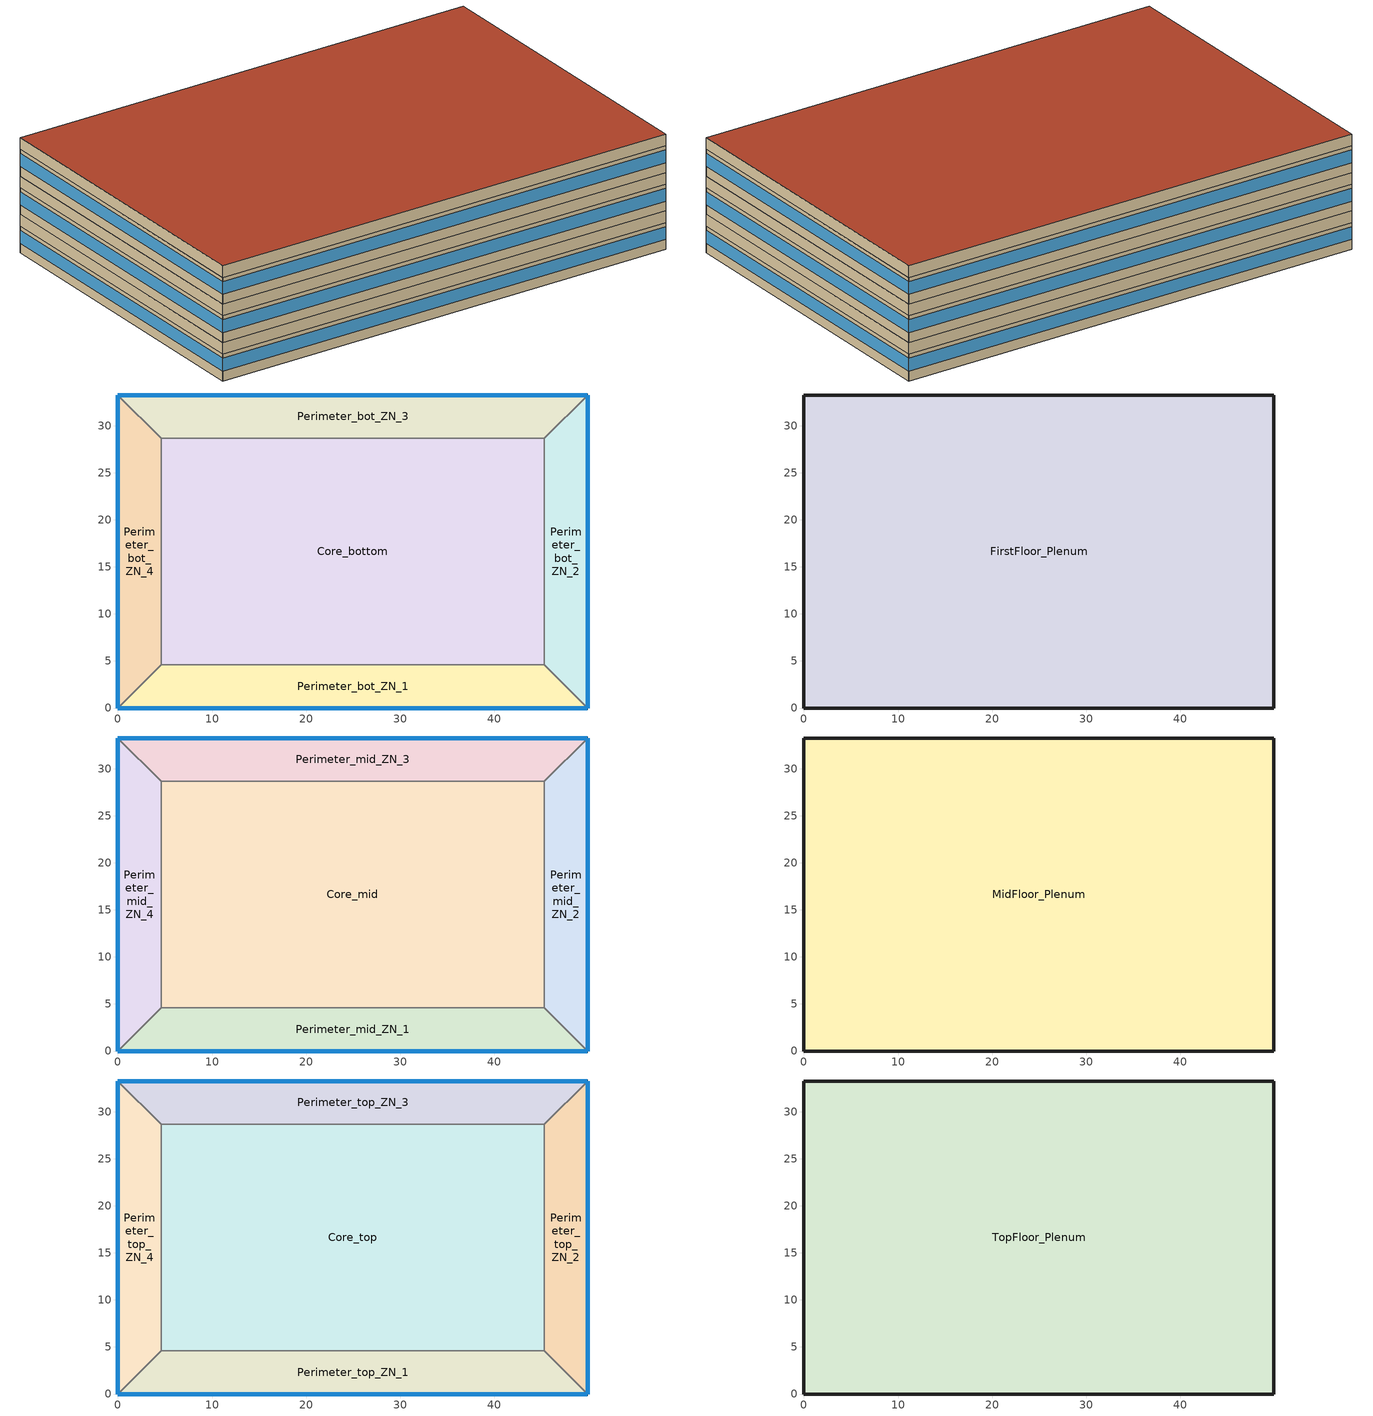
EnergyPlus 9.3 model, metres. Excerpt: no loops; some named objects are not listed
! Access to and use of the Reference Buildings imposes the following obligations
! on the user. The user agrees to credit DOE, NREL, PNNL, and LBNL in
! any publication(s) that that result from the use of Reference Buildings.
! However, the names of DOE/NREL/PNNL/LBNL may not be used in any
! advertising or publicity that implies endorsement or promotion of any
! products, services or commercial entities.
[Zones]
Core_bottom
 floor ground (ext-slab): 45.34,28.7 45.34,4.57 4.57,4.57 4.57,28.7 z0
 wall to Perimeter_bot_ZN_2 (int-walls): 45.34,4.57 45.34,28.7 z0:2.74
 wall to Perimeter_bot_ZN_3 (int-walls): 45.34,28.7 4.57,28.7 z0:2.74
 wall to Perimeter_bot_ZN_1 (int-walls): 4.57,4.57 45.34,4.57 z0:2.74
 wall to Perimeter_bot_ZN_4 (int-walls): 4.57,28.7 4.57,4.57 z0:2.74
Perimeter_bot_ZN_1
 floor ground (ext-slab): 0,0 4.57,4.57 45.34,4.57 49.91,0 z0
 wall outside (Steel Frame Non-res Ext Wall): 0,0 49.91,0 z0:2.74
 wall to Perimeter_bot_ZN_2 (int-walls): 49.91,0 45.34,4.57 z0:2.74
 wall to Perimeter_bot_ZN_4 (int-walls): 4.57,4.57 0,0 z0:2.74
 window (Window Non-res Fixed): 0,0 49.91,0 z1.02:2.33
Perimeter_bot_ZN_2
 floor ground (ext-slab): 49.91,0 45.34,4.57 45.34,28.7 49.91,33.27 z0
 wall outside (Steel Frame Non-res Ext Wall): 49.91,0 49.91,33.27 z0:2.74
 wall to Perimeter_bot_ZN_3 (int-walls): 49.91,33.27 45.34,28.7 z0:2.74
 window (Window Non-res Fixed): 49.91,0 49.91,33.27 z1.02:2.33
Perimeter_bot_ZN_3
 floor ground (ext-slab): 49.91,33.27 45.34,28.7 4.57,28.7 0,33.27 z0
 wall outside (Steel Frame Non-res Ext Wall): 49.91,33.27 0,33.27 z0:2.74
 wall to Perimeter_bot_ZN_4 (int-walls): 0,33.27 4.57,28.7 z0:2.74
 window (Window Non-res Fixed): 49.91,33.27 0,33.27 z1.02:2.33
Perimeter_bot_ZN_4
 floor ground (ext-slab): 0,33.27 4.57,28.7 4.57,4.57 0,0 z0
 wall outside (Steel Frame Non-res Ext Wall): 0,33.27 0,0 z0:2.74
 window (Window Non-res Fixed): 0,33.27 0,0 z1.02:2.33
FirstFloor_Plenum
 floor to Perimeter_bot_ZN_1 (DropCeiling): 45.34,4.57 49.91,0 0,0 4.57,4.57 z2.74
 floor to Perimeter_bot_ZN_2 (DropCeiling): 49.91,0 45.34,4.57 45.34,28.7 49.91,33.27 z2.74
 floor to Perimeter_bot_ZN_3 (DropCeiling): 0,33.27 49.91,33.27 45.34,28.7 4.57,28.7 z2.74
 floor to Perimeter_bot_ZN_4 (DropCeiling): 4.57,28.7 4.57,4.57 0,0 0,33.27 z2.74
 floor to Core_bottom (DropCeiling): 4.57,4.57 4.57,28.7 45.34,28.7 45.34,4.57 z2.74
 wall outside (Steel Frame Non-res Ext Wall): 49.91,0 49.91,33.27 0,33.27 0,0 49.91,0 z2.74:3.96
Core_mid
 floor to FirstFloor_Plenum (INT-FLOOR-TOPSIDE): 4.57,4.57 4.57,28.7 45.34,28.7 45.34,4.57 z3.96
 wall to Perimeter_mid_ZN_2 (int-walls): 45.34,4.57 45.34,28.7 z3.96:6.71
 wall to Perimeter_mid_ZN_3 (int-walls): 45.34,28.7 4.57,28.7 z3.96:6.71
 wall to Perimeter_mid_ZN_1 (int-walls): 4.57,4.57 45.34,4.57 z3.96:6.71
 wall to Perimeter_mid_ZN_4 (int-walls): 4.57,28.7 4.57,4.57 z3.96:6.71
Perimeter_mid_ZN_1
 floor to FirstFloor_Plenum (INT-FLOOR-TOPSIDE): 0,0 4.57,4.57 45.34,4.57 49.91,0 z3.96
 wall outside (Steel Frame Non-res Ext Wall): 0,0 49.91,0 z3.96:6.71
 wall to Perimeter_mid_ZN_2 (int-walls): 49.91,0 45.34,4.57 z3.96:6.71
 wall to Perimeter_mid_ZN_4 (int-walls): 4.57,4.57 0,0 z3.96:6.71
 window (Window Non-res Fixed): 0,0 49.91,0 z4.98:6.29
Perimeter_mid_ZN_2
 floor to FirstFloor_Plenum (INT-FLOOR-TOPSIDE): 49.91,0 45.34,4.57 45.34,28.7 49.91,33.27 z3.96
 wall outside (Steel Frame Non-res Ext Wall): 49.91,0 49.91,33.27 z3.96:6.71
 wall to Perimeter_mid_ZN_3 (int-walls): 49.91,33.27 45.34,28.7 z3.96:6.71
 window (Window Non-res Fixed): 49.91,0 49.91,33.27 z4.98:6.29
Perimeter_mid_ZN_3
 floor to FirstFloor_Plenum (INT-FLOOR-TOPSIDE): 49.91,33.27 45.34,28.7 4.57,28.7 0,33.27 z3.96
 wall outside (Steel Frame Non-res Ext Wall): 49.91,33.27 0,33.27 z3.96:6.71
 wall to Perimeter_mid_ZN_4 (int-walls): 0,33.27 4.57,28.7 z3.96:6.71
 window (Window Non-res Fixed): 49.91,33.27 0,33.27 z4.98:6.29
Perimeter_mid_ZN_4
 floor to FirstFloor_Plenum (INT-FLOOR-TOPSIDE): 0,33.27 4.57,28.7 4.57,4.57 0,0 z3.96
 wall outside (Steel Frame Non-res Ext Wall): 0,33.27 0,0 z3.96:6.71
 window (Window Non-res Fixed): 0,33.27 0,0 z4.98:6.29
MidFloor_Plenum
 floor to Perimeter_mid_ZN_1 (DropCeiling): 0,0 4.57,4.57 45.34,4.57 49.91,0 z6.71
 floor to Perimeter_mid_ZN_2 (DropCeiling): 49.91,33.27 49.91,0 45.34,4.57 45.34,28.7 z6.71
 floor to Perimeter_mid_ZN_3 (DropCeiling): 49.91,33.27 45.34,28.7 4.57,28.7 0,33.27 z6.71
 floor to Perimeter_mid_ZN_4 (DropCeiling): 0,33.27 4.57,28.7 4.57,4.57 0,0 z6.71
 floor to Core_mid (DropCeiling): 45.34,28.7 45.34,4.57 4.57,4.57 4.57,28.7 z6.71
 wall outside (Steel Frame Non-res Ext Wall): 49.91,0 49.91,33.27 0,33.27 0,0 49.91,0 z6.71:7.92
Core_top
 floor to MidFloor_Plenum (INT-FLOOR-TOPSIDE): 45.34,28.7 45.34,4.57 4.57,4.57 4.57,28.7 z7.92
 wall to Perimeter_top_ZN_2 (int-walls): 45.34,4.57 45.34,28.7 z7.92:10.67
 wall to Perimeter_top_ZN_3 (int-walls): 45.34,28.7 4.57,28.7 z7.92:10.67
 wall to Perimeter_top_ZN_1 (int-walls): 4.57,4.57 45.34,4.57 z7.92:10.67
 wall to Perimeter_top_ZN_4 (int-walls): 4.57,28.7 4.57,4.57 z7.92:10.67
Perimeter_top_ZN_1
 floor to MidFloor_Plenum (INT-FLOOR-TOPSIDE): 0,0 4.57,4.57 45.34,4.57 49.91,0 z7.92
 wall outside (Steel Frame Non-res Ext Wall): 0,0 49.91,0 z7.92:10.67
 wall to Perimeter_top_ZN_2 (int-walls): 49.91,0 45.34,4.57 z7.92:10.67
 wall to Perimeter_top_ZN_4 (int-walls): 4.57,4.57 0,0 z7.92:10.67
 window (Window Non-res Fixed): 0,0 49.91,0 z8.95:10.25
Perimeter_top_ZN_2
 floor to MidFloor_Plenum (INT-FLOOR-TOPSIDE): 49.91,0 45.34,4.57 45.34,28.7 49.91,33.27 z7.92
 wall outside (Steel Frame Non-res Ext Wall): 49.91,0 49.91,33.27 z7.92:10.67
 wall to Perimeter_top_ZN_3 (int-walls): 49.91,33.27 45.34,28.7 z7.92:10.67
 window (Window Non-res Fixed): 49.91,0 49.91,33.27 z8.95:10.25
Perimeter_top_ZN_3
 floor to MidFloor_Plenum (INT-FLOOR-TOPSIDE): 49.91,33.27 45.34,28.7 4.57,28.7 0,33.27 z7.92
 wall outside (Steel Frame Non-res Ext Wall): 49.91,33.27 0,33.27 z7.92:10.67
 wall to Perimeter_top_ZN_4 (int-walls): 0,33.27 4.57,28.7 z7.92:10.67
 window (Window Non-res Fixed): 49.91,33.27 0,33.27 z8.95:10.25
Perimeter_top_ZN_4
 floor to MidFloor_Plenum (INT-FLOOR-TOPSIDE): 0,33.27 4.57,28.7 4.57,4.57 0,0 z7.92
 wall outside (Steel Frame Non-res Ext Wall): 0,33.27 0,0 z7.92:10.67
 window (Window Non-res Fixed): 0,33.27 0,0 z8.95:10.25
TopFloor_Plenum
 floor to Perimeter_top_ZN_1 (DropCeiling): 0,0 4.57,4.57 45.34,4.57 49.91,0 z10.67
 floor to Perimeter_top_ZN_2 (DropCeiling): 49.91,0 45.34,4.57 45.34,28.7 49.91,33.27 z10.67
 floor to Perimeter_top_ZN_3 (DropCeiling): 0,33.27 49.91,33.27 45.34,28.7 4.57,28.7 z10.67
 floor to Perimeter_top_ZN_4 (DropCeiling): 0,0 0,33.27 4.57,28.7 4.57,4.57 z10.67
 floor to Core_top (DropCeiling): 4.57,28.7 45.34,28.7 45.34,4.57 4.57,4.57 z10.67
 wall outside (Steel Frame Non-res Ext Wall): 49.91,0 49.91,33.27 0,33.27 0,0 49.91,0 z10.67:11.89
 roof outside (IEAD Non-res Roof): 49.91,0 49.91,33.27 0,33.27 0,0 z11.89
[Building]
Ref Bldg Medium Office Post1980_v1.3_5.0: North Axis {deg}=0; Terrain=City; Loads Convergence Tolerance Value {W}=0.04; Temperature Convergence Tolerance Value {deltaC}=0.2; Solar Distribution=FullInteriorAndExterior; Maximum Number of Warmup Days=25; Minimum Number of Warmup Days=6
[Site:Location]
USA TX-HOUSTON: Latitude {deg}=29.97; Longitude {deg}=-95.37; Time Zone {hr}=-6; Elevation {m}=33
[SizingPeriod:DesignDay] Day of Month=21; Humidity Condition Type=Wetbulb; Barometric Pressure {Pa}=100929; Rain Indicator=No; Snow Indicator=No; Daylight Saving Time Indicator=No; Solar Model Indicator=ASHRAEClearSky
Name | Month | Day Type | Maximum Dry-Bulb Temperature {C} | Daily Dry-Bulb Temperature Range {deltaC} | Wetbulb or DewPoint at Maximum Dry-Bulb {C} | Wind Speed {m/s} | Wind Direction {deg} | Sky Clearness
HOUSTON Ann Htg 99.6% Condns DB | 1 | WinterDesignDay | -2.4 | 0 | -2.4 | 2.7 | 0 | 0
HOUSTON Ann Clg .4% Condns WB=>MDB | 7 | SummerDesignDay | 32 | 10.6 | 26.7 | 3.7 | 170 | 1
[Site:WaterMainsTemperature]
Calculation Method=CORRELATION; Annual Average Outdoor Air Temperature {C}=19.99; Maximum Difference In Monthly Average Outdoor Air Temperatures {deltaC}=17.1
[Site:GroundTemperature:BuildingSurface]
20.541, 20.346, 20.801, 22.127, 22.752, 22.868, 22.937, 22.96, 22.981, 22.822, 21.631, 20.645
[Construction]
Steel Frame Non-res Ext Wall: Wood Siding, Steel Frame NonRes Wall Insulation, 1/2IN Gypsum
IEAD Non-res Roof: Roof Membrane, IEAD NonRes Roof Insulation, Metal Decking
ext-slab: HW CONCRETE, CP02 CARPET PAD
int-walls: 1/2IN Gypsum, 1/2IN Gypsum
INT-FLOOR-TOPSIDE: MAT-CC05 4 HW CONCRETE, CP02 CARPET PAD
Window Non-res Fixed: NonRes Fixed Assembly Window
DropCeiling: Std AC02
InteriorFurnishings: Std Wood 6inch
[Material] Thermal Absorptance=0.9
Name | Roughness | Thickness {m} | Conductivity {W/m-K} | Density {kg/m3} | Specific Heat {J/kg-K} | Solar Absorptance | Visible Absorptance
Steel Frame NonRes Wall Insulation | MediumRough | 0.0418527 | 0.049 | 265 | 836.8 | 0.7 | 0.7
IEAD NonRes Roof Insulation | MediumRough | 0.118437 | 0.049 | 265 | 836.8 | 0.7 | 0.7
Std Wood 6inch | MediumSmooth | 0.15 | 0.12 | 540 | 1210 | 0.7 | 0.7
Wood Siding | MediumSmooth | 0.01 | 0.11 | 544.62 | 1210 | 0.78 | 0.78
1/2IN Gypsum | Smooth | 0.0127 | 0.16 | 784.9 | 830 | 0.92 | 0.92
HW CONCRETE; MAT-CC05 4 HW CONCRETE | Rough | 0.1016 | 1.311 | 2240 | 836.8 | 0.7 | 0.7
Roof Membrane | VeryRough | 0.0095 | 0.16 | 1121.29 | 1460 | 0.7 | 0.7
Metal Decking | MediumSmooth | 0.0015 | 45.006 | 7680 | 418.4 | 0.7 | 0.3
Std AC02 | MediumSmooth | 0.0127 | 0.057 | 288 | 1339 | 0.7 | 0.2
[WindowMaterial:SimpleGlazingSystem]
NonRes Fixed Assembly Window: U-Factor {W/m2-K}=6.92716; Solar Heat Gain Coefficient=0.25
[Material:NoMass]
CP02 CARPET PAD: Roughness=VeryRough; Thermal Resistance {m2-K/W}=0.2165; Thermal Absorptance=0.9; Solar Absorptance=0.7; Visible Absorptance=0.8
[Zone] Type=1; Multiplier=1; Floor Area {m2}=autocalculate
Name | Part of Total Floor Area
Core_bottom; Core_mid; Core_top; Perimeter_bot_ZN_1; Perimeter_bot_ZN_2; Perimeter_bot_ZN_3; Perimeter_bot_ZN_4; Perimeter_mid_ZN_1; Perimeter_mid_ZN_2; Perimeter_mid_ZN_3; Perimeter_mid_ZN_4; Perimeter_top_ZN_1; Perimeter_top_ZN_2; Perimeter_top_ZN_3; Perimeter_top_ZN_4 | Yes
FirstFloor_Plenum; MidFloor_Plenum; TopFloor_Plenum | No
[People] Number of People Schedule=BLDG_OCC_SCH; Number of People Calculation Method=Area/Person; Zone Floor Area per Person {m2/person}=18.58; Fraction Radiant=0.3; Sensible Heat Fraction=AUTOCALCULATE; Activity Level Schedule=ACTIVITY_SCH; Enable ASHRAE 55 Comfort Warnings=No; Mean Radiant Temperature Calculation Type=ZoneAveraged; Work Efficiency Schedule=WORK_EFF_SCH; Clothing Insulation Calculation Method=ClothingInsulationSchedule; Clothing Insulation Schedule=CLOTHING_SCH; Air Velocity Schedule=AIR_VELO_SCH; Thermal Comfort Model 1 Type=FANGER
Name | Zone or ZoneList
Core_bottom People | Core_bottom
Core_mid People | Core_mid
Core_top People | Core_top
Perimeter_bot_ZN_1 People | Perimeter_bot_ZN_1
Perimeter_bot_ZN_2 People | Perimeter_bot_ZN_2
Perimeter_bot_ZN_3 People | Perimeter_bot_ZN_3
Perimeter_bot_ZN_4 People | Perimeter_bot_ZN_4
Perimeter_mid_ZN_1 People | Perimeter_mid_ZN_1
Perimeter_mid_ZN_2 People | Perimeter_mid_ZN_2
Perimeter_mid_ZN_3 People | Perimeter_mid_ZN_3
Perimeter_mid_ZN_4 People | Perimeter_mid_ZN_4
Perimeter_top_ZN_1 People | Perimeter_top_ZN_1
Perimeter_top_ZN_2 People | Perimeter_top_ZN_2
Perimeter_top_ZN_3 People | Perimeter_top_ZN_3
Perimeter_top_ZN_4 People | Perimeter_top_ZN_4
[Lights] Schedule=BLDG_LIGHT_SCH; Design Level Calculation Method=Watts/Area; Watts per Zone Floor Area {W/m2}=16.89; Return Air Fraction=0.4; Fraction Radiant=0.4; Fraction Visible=0.2; Fraction Replaceable=1; Return Air Fraction Calculated from Plenum Temperature=No
Name | Zone or ZoneList
Core_bottom_Lights | Core_bottom
Core_mid_Lights | Core_mid
Core_top_Lights | Core_top
Perimeter_bot_ZN_1_Lights | Perimeter_bot_ZN_1
Perimeter_bot_ZN_2_Lights | Perimeter_bot_ZN_2
Perimeter_bot_ZN_3_Lights | Perimeter_bot_ZN_3
Perimeter_bot_ZN_4_Lights | Perimeter_bot_ZN_4
Perimeter_mid_ZN_1_Lights | Perimeter_mid_ZN_1
Perimeter_mid_ZN_2_Lights | Perimeter_mid_ZN_2
Perimeter_mid_ZN_3_Lights | Perimeter_mid_ZN_3
Perimeter_mid_ZN_4_Lights | Perimeter_mid_ZN_4
Perimeter_top_ZN_1_Lights | Perimeter_top_ZN_1
Perimeter_top_ZN_2_Lights | Perimeter_top_ZN_2
Perimeter_top_ZN_3_Lights | Perimeter_top_ZN_3
Perimeter_top_ZN_4_Lights | Perimeter_top_ZN_4
[ElectricEquipment] Fraction Latent=0; Fraction Radiant=0.5; Fraction Lost=0
Name | Zone or ZoneList | Schedule | Design Level Calculation Method | Watts per Zone Floor Area {W/m2} | Design Level {W}
Core_bottom_PlugMisc_Equip | Core_bottom | BLDG_EQUIP_SCH | Watts/Area | 10.76
Core_mid_PlugMisc_Equip | Core_mid | BLDG_EQUIP_SCH | Watts/Area | 10.76
Core_top_PlugMisc_Equip | Core_top | BLDG_EQUIP_SCH | Watts/Area | 10.76
Perimeter_bot_ZN_1_PlugMisc_Equip | Perimeter_bot_ZN_1 | BLDG_EQUIP_SCH | Watts/Area | 10.76
Perimeter_bot_ZN_2_PlugMisc_Equip | Perimeter_bot_ZN_2 | BLDG_EQUIP_SCH | Watts/Area | 10.76
Perimeter_bot_ZN_3_PlugMisc_Equip | Perimeter_bot_ZN_3 | BLDG_EQUIP_SCH | Watts/Area | 10.76
Perimeter_bot_ZN_4_PlugMisc_Equip | Perimeter_bot_ZN_4 | BLDG_EQUIP_SCH | Watts/Area | 10.76
Perimeter_mid_ZN_1_PlugMisc_Equip | Perimeter_mid_ZN_1 | BLDG_EQUIP_SCH | Watts/Area | 10.76
Perimeter_mid_ZN_2_PlugMisc_Equip | Perimeter_mid_ZN_2 | BLDG_EQUIP_SCH | Watts/Area | 10.76
Perimeter_mid_ZN_3_PlugMisc_Equip | Perimeter_mid_ZN_3 | BLDG_EQUIP_SCH | Watts/Area | 10.76
Perimeter_mid_ZN_4_PlugMisc_Equip | Perimeter_mid_ZN_4 | BLDG_EQUIP_SCH | Watts/Area | 10.76
Perimeter_top_ZN_1_PlugMisc_Equip | Perimeter_top_ZN_1 | BLDG_EQUIP_SCH | Watts/Area | 10.76
Perimeter_top_ZN_2_PlugMisc_Equip | Perimeter_top_ZN_2 | BLDG_EQUIP_SCH | Watts/Area | 10.76
Perimeter_top_ZN_3_PlugMisc_Equip | Perimeter_top_ZN_3 | BLDG_EQUIP_SCH | Watts/Area | 10.76
Perimeter_top_ZN_4_PlugMisc_Equip | Perimeter_top_ZN_4 | BLDG_EQUIP_SCH | Watts/Area | 10.76
Core_bottom_Elevators_Equip | Core_bottom | BLDG_ELEVATORS | EquipmentLevel |  | 32109.9
[Exterior:Lights]
Exterior Facade Lighting: Schedule=ALWAYS_ON; Design Level {W}=17809; Control Option=AstronomicalClock
[ZoneInfiltration:DesignFlowRate] Schedule=INFIL_QUARTER_ON_SCH; Design Flow Rate Calculation Method=Flow/ExteriorArea; Flow per Exterior Surface Area {m3/s-m2}=0.001133; Constant Term Coefficient=1; Temperature Term Coefficient=0; Velocity Term Coefficient=0; Velocity Squared Term Coefficient=0
Name | Zone or ZoneList
FirstFloor_Plenum_Infiltration | FirstFloor_Plenum
MidFloor_Plenum_Infiltration | MidFloor_Plenum
Perimeter_bot_ZN_1_Infiltration | Perimeter_bot_ZN_1
Perimeter_bot_ZN_2_Infiltration | Perimeter_bot_ZN_2
Perimeter_bot_ZN_3_Infiltration | Perimeter_bot_ZN_3
Perimeter_bot_ZN_4_Infiltration | Perimeter_bot_ZN_4
Perimeter_mid_ZN_1_Infiltration | Perimeter_mid_ZN_1
Perimeter_mid_ZN_2_Infiltration | Perimeter_mid_ZN_2
Perimeter_mid_ZN_3_Infiltration | Perimeter_mid_ZN_3
Perimeter_mid_ZN_4_Infiltration | Perimeter_mid_ZN_4
Perimeter_top_ZN_1_Infiltration | Perimeter_top_ZN_1
Perimeter_top_ZN_2_Infiltration | Perimeter_top_ZN_2
Perimeter_top_ZN_3_Infiltration | Perimeter_top_ZN_3
Perimeter_top_ZN_4_Infiltration | Perimeter_top_ZN_4
TopFloor_Plenum_Infiltration | TopFloor_Plenum
[InternalMass] Construction=InteriorFurnishings
Name | Zone or ZoneList | Surface Area {m2}
Core_bottom Internal Mass | Core_bottom | 1967.07
Core_mid Internal Mass | Core_mid | 1967.07
Core_top Internal Mass | Core_top | 1967.07
Perimeter_bot_ZN_1 Internal Mass | Perimeter_bot_ZN_1 | 414.6763
Perimeter_bot_ZN_2 Internal Mass | Perimeter_bot_ZN_2 | 262.5244
Perimeter_bot_ZN_3 Internal Mass | Perimeter_bot_ZN_3 | 414.6763
Perimeter_bot_ZN_4 Internal Mass | Perimeter_bot_ZN_4 | 262.5072
Perimeter_mid_ZN_1 Internal Mass | Perimeter_mid_ZN_1 | 414.6763
Perimeter_mid_ZN_2 Internal Mass | Perimeter_mid_ZN_2 | 262.5244
Perimeter_mid_ZN_3 Internal Mass | Perimeter_mid_ZN_3 | 414.6763
Perimeter_mid_ZN_4 Internal Mass | Perimeter_mid_ZN_4 | 262.5072
Perimeter_top_ZN_1 Internal Mass | Perimeter_top_ZN_1 | 414.6763
Perimeter_top_ZN_2 Internal Mass | Perimeter_top_ZN_2 | 262.5244
Perimeter_top_ZN_3 Internal Mass | Perimeter_top_ZN_3 | 414.6763
Perimeter_top_ZN_4 Internal Mass | Perimeter_top_ZN_4 | 262.5072
[AirLoopHVAC:ReturnPlenum]
Name | Zone
VAV_2 Return Plenum | MidFloor_Plenum
VAV_1 Return Plenum | FirstFloor_Plenum
VAV_3 Return Plenum | TopFloor_Plenum
[AvailabilityManager:NightCycle] Applicability Schedule=ALWAYS_ON; Fan Schedule=HVACOperationSchd; Control Type=CycleOnAny; Thermostat Tolerance {deltaC}=1; Cycling Run Time Control Type=FixedRunTime; Cycling Run Time {s}=1800
VAV_1 Availability Manager; VAV_2 Availability Manager; VAV_3 Availability Manager
[UtilityCost:Tariff]
Name | Output Meter | Conversion Factor Choice | Season Schedule | Demand Window Length | Monthly Charge or Variable | Group
ReliantEnergy_PTB-LGS_LargeGeneral | Electricity:Facility | kWh | ReliantEnergySeasonSched | HalfHour | 2936.2 | Comm Elect
ReliantEnergy_PTB-MGS_MiscGeneral | Electricity:Facility | kWh | ReliantEnergySeasonSched | HalfHour | 18.82 | Comm Elect
TX_EIAMonthlyRateGas | Gas:Facility | MCF |  |  | 0 | Comm Gas
[UtilityCost:Charge:Simple]
Name | Utility Cost Charge Simple | Tariff | Source Variable | Season | Category Variable | Cost per Unit Value or Variable
 | SummerFuelEnergyCharge | ReliantEnergy_PTB-LGS_LargeGeneral | totalEnergy | Summer | EnergyCharges | 0.0823
 | WinterFuelEnergyCharge | ReliantEnergy_PTB-LGS_LargeGeneral | totalEnergy | Winter | EnergyCharges | 0.0485
 | TaxofEightPtTwoFivePercent | ReliantEnergy_PTB-LGS_LargeGeneral | SubTotal | Annual | Taxes | 0.0825
 | SummerFuelEnergyCharge | ReliantEnergy_PTB-MGS_MiscGeneral | totalEnergy | Summer | EnergyCharges | 0.0823
 | WinterFuelEnergyCharge | ReliantEnergy_PTB-MGS_MiscGeneral | totalEnergy | Winter | EnergyCharges | 0.0485
 | TaxofEightPtTwoFivePercent | ReliantEnergy_PTB-MGS_MiscGeneral | SubTotal | Annual | Taxes | 0.0825
 | MonthlyRateGasCharge | TX_EIAMonthlyRateGas | totalEnergy | Annual | EnergyCharges | TX_MonthlyGasRates
 | TaxofEightPtTwoFivePercent | TX_EIAMonthlyRateGas | SubTotal | Annual | Taxes | 0.0825
[UtilityCost:Charge:Block]
Name | Utility Cost Charge Block | Tariff | Source Variable | Season | Category Variable | Block Size Multiplier Value or Variable | Block Size 1 Value or Variable | Block 1 Cost per Unit Value or Variable | Block Size 2 Value or Variable | Block 2 Cost per Unit Value or Variable | Block Size 3 Value or Variable | Block 3 Cost per Unit Value or Variable
 | SummerBaseEnergycharge | ReliantEnergy_PTB-LGS_LargeGeneral | TotalEnergy | Summer | EnergyCharges | TotalDemand | 295 | 0.0249 | remaining | 0.0048
 | AnnualDemandCharge | ReliantEnergy_PTB-LGS_LargeGeneral | TotalDemand | Annual | DemandCharges |  | 400 | 0 | remaining | 6.14
 | SummerBaseEnergycharge | ReliantEnergy_PTB-MGS_MiscGeneral | TotalEnergy | Summer | EnergyCharges | TotalDemand | 125 | 0.0521 | 170 | 0.0317 | remaining | 0.0055
 | SummerBaseEnergycharge | ReliantEnergy_PTB-MGS_MiscGeneral | TotalEnergy | Summer | EnergyCharges | TotalDemand | 125 | 0.0504 | 170 | 0.0317 | remaining | 0.0055
 | AnnualDemandCharge | ReliantEnergy_PTB-MGS_MiscGeneral | TotalDemand | Annual | DemandCharges | TotalDemand | 10 | 0 | remaining | 3.04
[UtilityCost:Qualify] Variable=TotalDemand; Threshold Value or Variable=400; Season=Annual; Threshold Test=Count
Name | Utility Cost Qualify | Tariff | Qualify Type | Number of Months
 | MinDemand400kw | ReliantEnergy_PTB-LGS_LargeGeneral | Minimum | 12
 | MaxDemand400kw | ReliantEnergy_PTB-MGS_MiscGeneral | Maximum | 1
[UtilityCost:Variable]
TX_MonthlyGasRates: Tariff=TX_EIAMonthlyRateGas; Variable Type=Currency; January Value=7.87; February Value=7.73; March Value=7.41; April Value=7.86; May Value=8.05; June Value=8.75; July Value=8.21; August Value=8.34; September Value=8.04; October Value=7.65; November Value=8.24; December Value=7.99
[EnergyManagementSystem:ProgramCallingManager]
Volume_Initializer: BeginNewEnvironment; Initialize_Volumes
Setpoint_Controller: BeginTimestepBeforePredictor; Set_Setpoints
Demand_Reporter: EndOfZoneTimestepAfterZoneReporting; Report_Demand; Report_Occupants; Calculate_Temperatures
[EnergyManagementSystem:Program]
Set_Setpoints: Set C1 = C1_NOM + COOL_SETP_DELTA*5.0/9.0; Set H1 = H1_NOM + HEAT_SETP_DELTA*5.0/9.0
Initialize_Volumes: Set CORE_BOTTOM_V = 2698.04; Set CORE_MID_V = 2698.04; Set CORE_TOP_V = 2698.04; Set FIRSTFLOOR_PLENUM_V = 2024.76; Set MIDFLOOR_PLENUM_V = 2024.76; Set PERIMETER_BOT_ZN_1_V = 568.77; Set PERIMETER_BOT_ZN_2_V = 360.08; Set PERIMETER_BOT_ZN_3_V = 568.77; Set PERIMETER_BOT_ZN_4_V = 360.05; Set PERIMETER_MID_ZN_1_V = 568.77; Set PERIMETER_MID_ZN_2_V = 360.08; Set PERIMETER_MID_ZN_3_V = 568.77; Set PERIMETER_MID_ZN_4_V = 360.05; Set PERIMETER_TOP_ZN_1_V = 568.77; Set PERIMETER_TOP_ZN_2_V = 360.08; Set PERIMETER_TOP_ZN_3_V = 568.77; Set PERIMETER_TOP_ZN_4_V = 360.05; Set TOPFLOOR_PLENUM_V = 2024.76
Calculate_Temperatures: Set TOTAL_COOL_V = 0.0; Set TOTAL_HEAT_V = 0.0; Set C_SET = 0.0; Set H_SET = 0.0; Set C_CUR = 0.0; Set H_CUR = 0.0; Set Total_V = 19741.41; Set Controlled_V = 13667.13; IF (CORE_BOTTOM_H > 0); Set H_SET = H_SET + H1 * CORE_BOTTOM_V; Set H_CUR = H_CUR + CORE_BOTTOM_T * CORE_BOTTOM_V; Set TOTAL_HEAT_V = TOTAL_HEAT_V + CORE_BOTTOM_V; ENDIF; IF (CORE_BOTTOM_C > 0); Set C_SET = C_SET + C1 * CORE_BOTTOM_V; Set C_CUR = C_CUR + CORE_BOTTOM_T * CORE_BOTTOM_V; Set TOTAL_COOL_V = TOTAL_COOL_V + CORE_BOTTOM_V; ENDIF; IF (CORE_MID_H > 0); Set H_SET = H_SET + H1 * CORE_MID_V; Set H_CUR = H_CUR + CORE_MID_T * CORE_MID_V; Set TOTAL_HEAT_V = TOTAL_HEAT_V + CORE_MID_V; ENDIF; IF (CORE_MID_C > 0); Set C_SET = C_SET + C1 * CORE_MID_V; Set C_CUR = C_CUR + CORE_MID_T * CORE_MID_V; Set TOTAL_COOL_V = TOTAL_COOL_V + CORE_MID_V; ENDIF; IF (CORE_TOP_H > 0); Set H_SET = H_SET + H1 * CORE_TOP_V; Set H_CUR = H_CUR + CORE_TOP_T * CORE_TOP_V; Set TOTAL_HEAT_V = TOTAL_HEAT_V + CORE_TOP_V; ENDIF; IF (CORE_TOP_C > 0); Set C_SET = C_SET + C1 * CORE_TOP_V; Set C_CUR = C_CUR + CORE_TOP_T * CORE_TOP_V; Set TOTAL_COOL_V = TOTAL_COOL_V + CORE_TOP_V; ENDIF; IF (PERIMETER_BOT_ZN_1_H > 0); Set H_SET = H_SET + H1 * PERIMETER_BOT_ZN_1_V; Set H_CUR = H_CUR + PERIMETER_BOT_ZN_1_T * PERIMETER_BOT_ZN_1_V; Set TOTAL_HEAT_V = TOTAL_HEAT_V + PERIMETER_BOT_ZN_1_V; ENDIF; IF (PERIMETER_BOT_ZN_1_C > 0); Set C_SET = C_SET + C1 * PERIMETER_BOT_ZN_1_V; Set C_CUR = C_CUR + PERIMETER_BOT_ZN_1_T * PERIMETER_BOT_ZN_1_V; Set TOTAL_COOL_V = TOTAL_COOL_V + PERIMETER_BOT_ZN_1_V; ENDIF; IF (PERIMETER_BOT_ZN_2_H > 0); Set H_SET = H_SET + H1 * PERIMETER_BOT_ZN_2_V; Set H_CUR = H_CUR + PERIMETER_BOT_ZN_2_T * PERIMETER_BOT_ZN_2_V; Set TOTAL_HEAT_V = TOTAL_HEAT_V + PERIMETER_BOT_ZN_2_V; ENDIF; IF (PERIMETER_BOT_ZN_2_C > 0); Set C_SET = C_SET + C1 * PERIMETER_BOT_ZN_2_V; Set C_CUR = C_CUR + PERIMETER_BOT_ZN_2_T * PERIMETER_BOT_ZN_2_V; Set TOTAL_COOL_V = TOTAL_COOL_V + PERIMETER_BOT_ZN_2_V; ENDIF; IF (PERIMETER_BOT_ZN_3_H > 0); Set H_SET = H_SET + H1 * PERIMETER_BOT_ZN_3_V; Set H_CUR = H_CUR + PERIMETER_BOT_ZN_3_T * PERIMETER_BOT_ZN_3_V; Set TOTAL_HEAT_V = TOTAL_HEAT_V + PERIMETER_BOT_ZN_3_V; ENDIF; IF (PERIMETER_BOT_ZN_3_C > 0); Set C_SET = C_SET + C1 * PERIMETER_BOT_ZN_3_V; Set C_CUR = C_CUR + PERIMETER_BOT_ZN_3_T * PERIMETER_BOT_ZN_3_V; Set TOTAL_COOL_V = TOTAL_COOL_V + PERIMETER_BOT_ZN_3_V; ENDIF; IF (PERIMETER_BOT_ZN_4_H > 0); Set H_SET = H_SET + H1 * PERIMETER_BOT_ZN_4_V; Set H_CUR = H_CUR + PERIMETER_BOT_ZN_4_T * PERIMETER_BOT_ZN_4_V; Set TOTAL_HEAT_V = TOTAL_HEAT_V + PERIMETER_BOT_ZN_4_V; ENDIF; IF (PERIMETER_BOT_ZN_4_C > 0); Set C_SET = C_SET + C1 * PERIMETER_BOT_ZN_4_V; Set C_CUR = C_CUR + PERIMETER_BOT_ZN_4_T * PERIMETER_BOT_ZN_4_V; Set TOTAL_COOL_V = TOTAL_COOL_V + PERIMETER_BOT_ZN_4_V; ENDIF; IF (PERIMETER_MID_ZN_1_H > 0); Set H_SET = H_SET + H1 * PERIMETER_MID_ZN_1_V; Set H_CUR = H_CUR + PERIMETER_MID_ZN_1_T * PERIMETER_MID_ZN_1_V; Set TOTAL_HEAT_V = TOTAL_HEAT_V + PERIMETER_MID_ZN_1_V; ENDIF; IF (PERIMETER_MID_ZN_1_C > 0); Set C_SET = C_SET + C1 * PERIMETER_MID_ZN_1_V; Set C_CUR = C_CUR + PERIMETER_MID_ZN_1_T * PERIMETER_MID_ZN_1_V; Set TOTAL_COOL_V = TOTAL_COOL_V + PERIMETER_MID_ZN_1_V; ENDIF; IF (PERIMETER_MID_ZN_2_H > 0); Set H_SET = H_SET + H1 * PERIMETER_MID_ZN_2_V; Set H_CUR = H_CUR + PERIMETER_MID_ZN_2_T * PERIMETER_MID_ZN_2_V; Set TOTAL_HEAT_V = TOTAL_HEAT_V + PERIMETER_MID_ZN_2_V; ENDIF; IF (PERIMETER_MID_ZN_2_C > 0); Set C_SET = C_SET + C1 * PERIMETER_MID_ZN_2_V; Set C_CUR = C_CUR + PERIMETER_MID_ZN_2_T * PERIMETER_MID_ZN_2_V; Set TOTAL_COOL_V = TOTAL_COOL_V + PERIMETER_MID_ZN_2_V; ENDIF; IF (PERIMETER_MID_ZN_3_H > 0); Set H_SET = H_SET + H1 * PERIMETER_MID_ZN_3_V; Set H_CUR = H_CUR + PERIMETER_MID_ZN_3_T * PERIMETER_MID_ZN_3_V; Set TOTAL_HEAT_V = TOTAL_HEAT_V + PERIMETER_MID_ZN_3_V; ENDIF; IF (PERIMETER_MID_ZN_3_C > 0); Set C_SET = C_SET + C1 * PERIMETER_MID_ZN_3_V; Set C_CUR = C_CUR + PERIMETER_MID_ZN_3_T * PERIMETER_MID_ZN_3_V; Set TOTAL_COOL_V = TOTAL_COOL_V + PERIMETER_MID_ZN_3_V; ENDIF; IF (PERIMETER_MID_ZN_4_H > 0); Set H_SET = H_SET + H1 * PERIMETER_MID_ZN_4_V; Set H_CUR = H_CUR + PERIMETER_MID_ZN_4_T * PERIMETER_MID_ZN_4_V; Set TOTAL_HEAT_V = TOTAL_HEAT_V + PERIMETER_MID_ZN_4_V; ENDIF; IF (PERIMETER_MID_ZN_4_C > 0); Set C_SET = C_SET + C1 * PERIMETER_MID_ZN_4_V; Set C_CUR = C_CUR + PERIMETER_MID_ZN_4_T * PERIMETER_MID_ZN_4_V; Set TOTAL_COOL_V = TOTAL_COOL_V + PERIMETER_MID_ZN_4_V; ENDIF; IF (PERIMETER_TOP_ZN_1_H > 0); Set H_SET = H_SET + H1 * PERIMETER_TOP_ZN_1_V; Set H_CUR = H_CUR + PERIMETER_TOP_ZN_1_T * PERIMETER_TOP_ZN_1_V; Set TOTAL_HEAT_V = TOTAL_HEAT_V + PERIMETER_TOP_ZN_1_V; ENDIF; IF (PERIMETER_TOP_ZN_1_C > 0); Set C_SET = C_SET + C1 * PERIMETER_TOP_ZN_1_V; Set C_CUR = C_CUR + PERIMETER_TOP_ZN_1_T * PERIMETER_TOP_ZN_1_V; Set TOTAL_COOL_V = TOTAL_COOL_V + PERIMETER_TOP_ZN_1_V; ENDIF; IF (PERIMETER_TOP_ZN_2_H > 0); Set H_SET = H_SET + H1 * PERIMETER_TOP_ZN_2_V; Set H_CUR = H_CUR + PERIMETER_TOP_ZN_2_T * PERIMETER_TOP_ZN_2_V; Set TOTAL_HEAT_V = TOTAL_HEAT_V + PERIMETER_TOP_ZN_2_V; ENDIF; IF (PERIMETER_TOP_ZN_2_C > 0); Set C_SET = C_SET + C1 * PERIMETER_TOP_ZN_2_V; Set C_CUR = C_CUR + PERIMETER_TOP_ZN_2_T * PERIMETER_TOP_ZN_2_V; Set TOTAL_COOL_V = TOTAL_COOL_V + PERIMETER_TOP_ZN_2_V; ENDIF; IF (PERIMETER_TOP_ZN_3_H > 0); Set H_SET = H_SET + H1 * PERIMETER_TOP_ZN_3_V; Set H_CUR = H_CUR + PERIMETER_TOP_ZN_3_T * PERIMETER_TOP_ZN_3_V; Set TOTAL_HEAT_V = TOTAL_HEAT_V + PERIMETER_TOP_ZN_3_V; ENDIF; IF (PERIMETER_TOP_ZN_3_C > 0); Set C_SET = C_SET + C1 * PERIMETER_TOP_ZN_3_V; Set C_CUR = C_CUR + PERIMETER_TOP_ZN_3_T * PERIMETER_TOP_ZN_3_V; Set TOTAL_COOL_V = TOTAL_COOL_V + PERIMETER_TOP_ZN_3_V; ENDIF; IF (PERIMETER_TOP_ZN_4_H > 0); Set H_SET = H_SET + H1 * PERIMETER_TOP_ZN_4_V; Set H_CUR = H_CUR + PERIMETER_TOP_ZN_4_T * PERIMETER_TOP_ZN_4_V; Set TOTAL_HEAT_V = TOTAL_HEAT_V + PERIMETER_TOP_ZN_4_V; ENDIF; IF (PERIMETER_TOP_ZN_4_C > 0); Set C_SET = C_SET + C1 * PERIMETER_TOP_ZN_4_V; Set C_CUR = C_CUR + PERIMETER_TOP_ZN_4_T * PERIMETER_TOP_ZN_4_V; Set TOTAL_COOL_V = TOTAL_COOL_V + PERIMETER_TOP_ZN_4_V; ENDIF; Set T_CUR = 0; Set T_CUR = T_CUR + CORE_BOTTOM_T * CORE_BOTTOM_V; Set T_CUR = T_CUR + CORE_MID_T * CORE_MID_V; Set T_CUR = T_CUR + CORE_TOP_T * CORE_TOP_V; Set T_CUR = T_CUR + PERIMETER_BOT_ZN_1_T * PERIMETER_BOT_ZN_1_V; Set T_CUR = T_CUR + PERIMETER_BOT_ZN_2_T * PERIMETER_BOT_ZN_2_V; Set T_CUR = T_CUR + PERIMETER_BOT_ZN_3_T * PERIMETER_BOT_ZN_3_V; Set T_CUR = T_CUR + PERIMETER_BOT_ZN_4_T * PERIMETER_BOT_ZN_4_V; Set T_CUR = T_CUR + PERIMETER_MID_ZN_1_T * PERIMETER_MID_ZN_1_V; Set T_CUR = T_CUR + PERIMETER_MID_ZN_2_T * PERIMETER_MID_ZN_2_V; Set T_CUR = T_CUR + PERIMETER_MID_ZN_3_T * PERIMETER_MID_ZN_3_V; Set T_CUR = T_CUR + PERIMETER_MID_ZN_4_T * PERIMETER_MID_ZN_4_V; Set T_CUR = T_CUR + PERIMETER_TOP_ZN_1_T * PERIMETER_TOP_ZN_1_V; Set T_CUR = T_CUR + PERIMETER_TOP_ZN_2_T * PERIMETER_TOP_ZN_2_V; Set T_CUR = T_CUR + PERIMETER_TOP_ZN_3_T * PERIMETER_TOP_ZN_3_V; Set T_CUR = T_CUR + PERIMETER_TOP_ZN_4_T * PERIMETER_TOP_ZN_4_V; Set T_CUR = T_CUR/Controlled_V*9.0/5.0+32.0; Set Schedule_Cooling_Temperature = 0.0; Set T_Cooling = 0; Set T_Cooling = T_Cooling + C1 * CORE_BOTTOM_V; Set Schedule_Cooling_Temperature = Schedule_Cooling_Temperature + C1_NOM * CORE_BOTTOM_V; Set T_Cooling = T_Cooling + C1 * CORE_MID_V; Set Schedule_Cooling_Temperature = Schedule_Cooling_Temperature + C1_NOM * CORE_MID_V; Set T_Cooling = T_Cooling + C1 * CORE_TOP_V; Set Schedule_Cooling_Temperature = Schedule_Cooling_Temperature + C1_NOM * CORE_TOP_V; Set T_Cooling = T_Cooling + C1 * PERIMETER_BOT_ZN_1_V; Set Schedule_Cooling_Temperature = Schedule_Cooling_Temperature + C1_NOM * PERIMETER_BOT_ZN_1_V; Set T_Cooling = T_Cooling + C1 * PERIMETER_BOT_ZN_2_V; Set Schedule_Cooling_Temperature = Schedule_Cooling_Temperature + C1_NOM * PERIMETER_BOT_ZN_2_V; Set T_Cooling = T_Cooling + C1 * PERIMETER_BOT_ZN_3_V; Set Schedule_Cooling_Temperature = Schedule_Cooling_Temperature + C1_NOM * PERIMETER_BOT_ZN_3_V; Set T_Cooling = T_Cooling + C1 * PERIMETER_BOT_ZN_4_V; Set Schedule_Cooling_Temperature = Schedule_Cooling_Temperature + C1_NOM * PERIMETER_BOT_ZN_4_V; Set T_Cooling = T_Cooling + C1 * PERIMETER_MID_ZN_1_V; Set Schedule_Cooling_Temperature = Schedule_Cooling_Temperature + C1_NOM * PERIMETER_MID_ZN_1_V; Set T_Cooling = T_Cooling + C1 * PERIMETER_MID_ZN_2_V; Set Schedule_Cooling_Temperature = Schedule_Cooling_Temperature + C1_NOM * PERIMETER_MID_ZN_2_V; Set T_Cooling = T_Cooling + C1 * PERIMETER_MID_ZN_3_V; Set Schedule_Cooling_Temperature = Schedule_Cooling_Temperature + C1_NOM * PERIMETER_MID_ZN_3_V; Set T_Cooling = T_Cooling + C1 * PERIMETER_MID_ZN_4_V; Set Schedule_Cooling_Temperature = Schedule_Cooling_Temperature + C1_NOM * PERIMETER_MID_ZN_4_V; Set T_Cooling = T_Cooling + C1 * PERIMETER_TOP_ZN_1_V; Set Schedule_Cooling_Temperature = Schedule_Cooling_Temperature + C1_NOM * PERIMETER_TOP_ZN_1_V; Set T_Cooling = T_Cooling + C1 * PERIMETER_TOP_ZN_2_V; Set Schedule_Cooling_Temperature = Schedule_Cooling_Temperature + C1_NOM * PERIMETER_TOP_ZN_2_V; Set T_Cooling = T_Cooling + C1 * PERIMETER_TOP_ZN_3_V; Set Schedule_Cooling_Temperature = Schedule_Cooling_Temperature + C1_NOM * PERIMETER_TOP_ZN_3_V; Set T_Cooling = T_Cooling + C1 * PERIMETER_TOP_ZN_4_V; Set Schedule_Cooling_Temperature = Schedule_Cooling_Temperature + C1_NOM * PERIMETER_TOP_ZN_4_V; Set T_Cooling = T_Cooling/Controlled_V*9.0/5.0+32.0; Set Schedule_Cooling_Temperature = Schedule_Cooling_Temperature/Controlled_V*9.0/5.0+32.0; Set Schedule_Heating_Temperature = 0.0; Set T_Heating = 0; Set T_Heating = T_Heating + H1 * CORE_BOTTOM_V; Set Schedule_Heating_Temperature = Schedule_Heating_Temperature + H1_NOM * CORE_BOTTOM_V; Set T_Heating = T_Heating + H1 * CORE_MID_V; Set Schedule_Heating_Temperature = Schedule_Heating_Temperature + H1_NOM * CORE_MID_V; Set T_Heating = T_Heating + H1 * CORE_TOP_V; Set Schedule_Heating_Temperature = Schedule_Heating_Temperature + H1_NOM * CORE_TOP_V; Set T_Heating = T_Heating + H1 * PERIMETER_BOT_ZN_1_V; Set Schedule_Heating_Temperature = Schedule_Heating_Temperature + H1_NOM * PERIMETER_BOT_ZN_1_V; Set T_Heating = T_Heating + H1 * PERIMETER_BOT_ZN_2_V; Set Schedule_Heating_Temperature = Schedule_Heating_Temperature + H1_NOM * PERIMETER_BOT_ZN_2_V; Set T_Heating = T_Heating + H1 * PERIMETER_BOT_ZN_3_V; Set Schedule_Heating_Temperature = Schedule_Heating_Temperature + H1_NOM * PERIMETER_BOT_ZN_3_V; Set T_Heating = T_Heating + H1 * PERIMETER_BOT_ZN_4_V; Set Schedule_Heating_Temperature = Schedule_Heating_Temperature + H1_NOM * PERIMETER_BOT_ZN_4_V; Set T_Heating = T_Heating + H1 * PERIMETER_MID_ZN_1_V; Set Schedule_Heating_Temperature = Schedule_Heating_Temperature + H1_NOM * PERIMETER_MID_ZN_1_V; Set T_Heating = T_Heating + H1 * PERIMETER_MID_ZN_2_V; Set Schedule_Heating_Temperature = Schedule_Heating_Temperature + H1_NOM * PERIMETER_MID_ZN_2_V; Set T_Heating = T_Heating + H1 * PERIMETER_MID_ZN_3_V; Set Schedule_Heating_Temperature = Schedule_Heating_Temperature + H1_NOM * PERIMETER_MID_ZN_3_V; Set T_Heating = T_Heating + H1 * PERIMETER_MID_ZN_4_V; Set Schedule_Heating_Temperature = Schedule_Heating_Temperature + H1_NOM * PERIMETER_MID_ZN_4_V; Set T_Heating = T_Heating + H1 * PERIMETER_TOP_ZN_1_V; Set Schedule_Heating_Temperature = Schedule_Heating_Temperature + H1_NOM * PERIMETER_TOP_ZN_1_V; Set T_Heating = T_Heating + H1 * PERIMETER_TOP_ZN_2_V; Set Schedule_Heating_Temperature = Schedule_Heating_Temperature + H1_NOM * PERIMETER_TOP_ZN_2_V; Set T_Heating = T_Heating + H1 * PERIMETER_TOP_ZN_3_V; Set Schedule_Heating_Temperature = Schedule_Heating_Temperature + H1_NOM * PERIMETER_TOP_ZN_3_V; Set T_Heating = T_Heating + H1 * PERIMETER_TOP_ZN_4_V; Set Schedule_Heating_Temperature = Schedule_Heating_Temperature + H1_NOM * PERIMETER_TOP_ZN_4_V; Set T_Heating = T_Heating/Controlled_V*9.0/5.0+32.0; Set Schedule_Heating_Temperature = Schedule_Heating_Temperature/Controlled_V*9.0/5.0+32.0; Set Setpoint_Cooling_Temperature = T_Cooling; Set Current_Cooling_Temperature = T_CUR; Set Setpoint_Heating_Temperature = T_Heating; Set Current_Heating_Temperature = T_CUR
Report_Demand: Set Cooling_Power_State = 0.0; Set Heating_Power_State = 0.0; Set Flexible_Cooling_Demand = 0.0; Set Flexible_Heating_Demand = 0.0; Set Flexible_Cooling_Demand = Flexible_Cooling_Demand + Cooling_Coil_1; Set Flexible_Cooling_Demand = Flexible_Cooling_Demand + Cooling_Coil_2; Set Flexible_Cooling_Demand = Flexible_Cooling_Demand + Cooling_Coil_3; Set Flexible_Cooling_Demand = Flexible_Cooling_Demand/(60*60*ZoneTimeStep); IF Flexible_Cooling_Demand > 1.0; Set Cooling_Power_State = 1.0; ENDIF; Set Flexible_Heating_Demand = Flexible_Heating_Demand + Heating_Coil_1; Set Flexible_Heating_Demand = Flexible_Heating_Demand + Heating_Coil_2; Set Flexible_Heating_Demand = Flexible_Heating_Demand + Heating_Coil_3; Set Flexible_Heating_Demand = Flexible_Heating_Demand + Heating_Coil_4; Set Flexible_Heating_Demand = Flexible_Heating_Demand + Heating_Coil_5; Set Flexible_Heating_Demand = Flexible_Heating_Demand + Heating_Coil_6; Set Flexible_Heating_Demand = Flexible_Heating_Demand + Heating_Coil_7; Set Flexible_Heating_Demand = Flexible_Heating_Demand + Heating_Coil_8; Set Flexible_Heating_Demand = Flexible_Heating_Demand + Heating_Coil_9; Set Flexible_Heating_Demand = Flexible_Heating_Demand + Heating_Coil_10; Set Flexible_Heating_Demand = Flexible_Heating_Demand + Heating_Coil_11; Set Flexible_Heating_Demand = Flexible_Heating_Demand + Heating_Coil_12; Set Flexible_Heating_Demand = Flexible_Heating_Demand + Heating_Coil_13; Set Flexible_Heating_Demand = Flexible_Heating_Demand + Heating_Coil_14; Set Flexible_Heating_Demand = Flexible_Heating_Demand + Heating_Coil_15; Set Flexible_Heating_Demand = Flexible_Heating_Demand/(60*60*ZoneTimeStep); IF Flexible_Heating_Demand > 1.0; Set Heating_Power_State = 1.0; ENDIF
Report_Occupants: Set Total_Occupants = 0.0; Set Total_Occupants = Total_Occupants + CORE_BOTTOM_O; Set Total_Occupants = Total_Occupants + CORE_MID_O; Set Total_Occupants = Total_Occupants + CORE_TOP_O; Set Total_Occupants = Total_Occupants + PERIMETER_BOT_ZN_1_O; Set Total_Occupants = Total_Occupants + PERIMETER_BOT_ZN_2_O; Set Total_Occupants = Total_Occupants + PERIMETER_BOT_ZN_3_O; Set Total_Occupants = Total_Occupants + PERIMETER_BOT_ZN_4_O; Set Total_Occupants = Total_Occupants + PERIMETER_MID_ZN_1_O; Set Total_Occupants = Total_Occupants + PERIMETER_MID_ZN_2_O; Set Total_Occupants = Total_Occupants + PERIMETER_MID_ZN_3_O; Set Total_Occupants = Total_Occupants + PERIMETER_MID_ZN_4_O; Set Total_Occupants = Total_Occupants + PERIMETER_TOP_ZN_1_O; Set Total_Occupants = Total_Occupants + PERIMETER_TOP_ZN_2_O; Set Total_Occupants = Total_Occupants + PERIMETER_TOP_ZN_3_O; Set Total_Occupants = Total_Occupants + PERIMETER_TOP_ZN_4_O
[EnergyManagementSystem:Sensor] Output:Variable or Output:Meter=Schedule Value
Name | Output:Variable or Output:Meter Index Key
C1_NOM | C1_NOM
H1_NOM | H1_NOM
[EnergyManagementSystem:Actuator] Actuated Component Type=Schedule:Compact; Actuated Component Control Type=Schedule Value
Name | Actuated Component Unique
C1 | CLGSETP_SCH
H1 | HTGSETP_SCH
[EnergyManagementSystem:OutputVariable] Type of Data in Variable=Averaged; Update Frequency=ZoneTimeStep
Name | EMS Variable
Cooling Controlled Load | Flexible_Cooling_Demand
Heating Controlled Load | Flexible_Heating_Demand
Cooling Schedule Temperature | Schedule_Cooling_Temperature
Heating Schedule Temperature | Schedule_Heating_Temperature
Cooling Setpoint Temperature | Setpoint_Cooling_Temperature
Heating Setpoint Temperature | Setpoint_Heating_Temperature
Cooling Current Temperature | Current_Cooling_Temperature
Heating Current Temperature | Current_Heating_Temperature
Cooling Power State | Cooling_Power_State
Heating Power State | Heating_Power_State
Heating Setpoint | H_SET
Cooling Setpoint | C_SET
Heating Current | H_CUR
Cooling Current | C_CUR
Heating Volume | TOTAL_HEAT_V
Cooling Volume | TOTAL_COOL_V
Indoor Air Temperature | T_CUR
Occupant Count | Total_Occupants
[ExternalInterface:Variable] Initial Value=0
COOL_SETP_DELTA; HEAT_SETP_DELTA
[Schedule:Compact]
ALWAYS_ON: Through: 12/31, For: AllDays, Until: 24:00, 1
ACTIVITY_SCH: Through: 12/31, For: AllDays, Until: 24:00, 120
AIR_VELO_SCH: Through: 12/31, For: AllDays, Until: 24:00, 0.2
BLDG_ELEVATORS: Through: 12/31, For: Weekdays SummerDesignDay, Until: 07:00, 0, Until: 08:00, 0.35, Until: 09:00, 0.69, Until: 10:00, 0.43, Until: 11:00, 0.37, Until: 12:00, 0.43, Until: 13:00, 0.58, Until: 14:00, 0.48, Until: 15:00, 0.37, Until: 16:00, 0.37, Until: 17:00, 0.46, Until: 18:00, 0.62, Until: 19:00, 0.12, Until: 20:00, 0.04, Until: 21:00, 0.04, Until: 24:00, 0, For: Saturday WinterDesignDay, Until: 07:00, 0, Until: 08:00, 0.16, Until: 09:00, 0.14, Until: 10:00, 0.21, Until: 11:00, 0.18, Until: 12:00, 0.25, Until: 13:00, 0.21, Until: 14:00, 0.13, Until: 15:00, 0.08, Until: 16:00, 0.04, Until: 17:00, 0.05, Until: 18:00, 0.06, Until: 24:00, 0, For: Sunday Holidays AllOtherDays, Until: 24:00, 0
BLDG_OCC_SCH: Through: 12/31, For: SummerDesignDay, Until: 06:00, 0, Until: 22:00, 1, Until: 24:00, 0.05, For: Weekdays, Until: 06:00, 0, Until: 07:00, 0.1, Until: 08:00, 0.2, Until: 12:00, 0.95, Until: 13:00, 0.5, Until: 17:00, 0.95, Until: 18:00, 0.7, Until: 20:00, 0.4, Until: 22:00, 0.1, Until: 24:00, 0.05, For: Saturday, Until: 06:00, 0, Until: 08:00, 0.1, Until: 14:00, 0.5, Until: 17:00, 0.1, Until: 24:00, 0, For: AllOtherDays, Until: 24:00, 0
BLDG_LIGHT_SCH: Through: 12/31, For: Weekdays, Until: 05:00, 0.05, Until: 07:00, 0.1, Until: 08:00, 0.3, Until: 17:00, 0.9, Until: 18:00, 0.7, Until: 20:00, 0.5, Until: 22:00, 0.3, Until: 23:00, 0.1, Until: 24:00, 0.05, For: Saturday, Until: 06:00, 0.05, Until: 08:00, 0.1, Until: 14:00, 0.5, Until: 17:00, 0.15, Until: 24:00, 0.05, For: SummerDesignDay, Until: 24:00, 1, For: WinterDesignDay, Until: 24:00, 0, For: AllOtherDays, Until: 24:00, 0.05
BLDG_EQUIP_SCH: Through: 12/31, For: Weekdays, Until: 08:00, 0.4, Until: 12:00, 0.9, Until: 13:00, 0.8, Until: 17:00, 0.9, Until: 18:00, 0.8, Until: 20:00, 0.6, Until: 22:00, 0.5, Until: 24:00, 0.4, For: Saturday, Until: 06:00, 0.3, Until: 08:00, 0.4, Until: 14:00, 0.5, Until: 17:00, 0.35, Until: 24:00, 0.3, For: SummerDesignDay, Until: 24:00, 1, For: WinterDesignDay, Until: 24:00, 0, For: AllOtherDays, Until: 24:00, 0.3
CLOTHING_SCH: Through: 04/30, For: AllDays, Until: 24:00, 1, Through: 09/30, For: AllDays, Until: 24:00, 0.5, Through: 12/31, For: AllDays, Until: 24:00, 1
INFIL_QUARTER_ON_SCH: Through: 12/31, For: Weekdays SummerDesignDay, Until: 06:00, 1, Until: 22:00, 0.25, Until: 24:00, 1, For: Saturday WinterDesignDay, Until: 06:00, 1, Until: 18:00, 0.25, Until: 24:00, 1, For: Sunday Holidays AllOtherDays, Until: 24:00, 1
WORK_EFF_SCH: Through: 12/31, For: AllDays, Until: 24:00, 0
HVACOperationSchd: Through: 12/31, For: Weekdays SummerDesignDay, Until: 06:00, 0, Until: 22:00, 1, Until: 24:00, 0, For: Saturday WinterDesignDay, Until: 06:00, 0, Until: 18:00, 1, Until: 24:00, 0, For: AllOtherDays, Until: 24:00, 0
ReliantEnergySeasonSched: Through: 4/30, For: AllDays, Until: 24:00, 1, Through: 10/31, For: AllDays, Until: 24:00, 3, Through: 12/31, For: AllDays, Until: 24:00, 1
